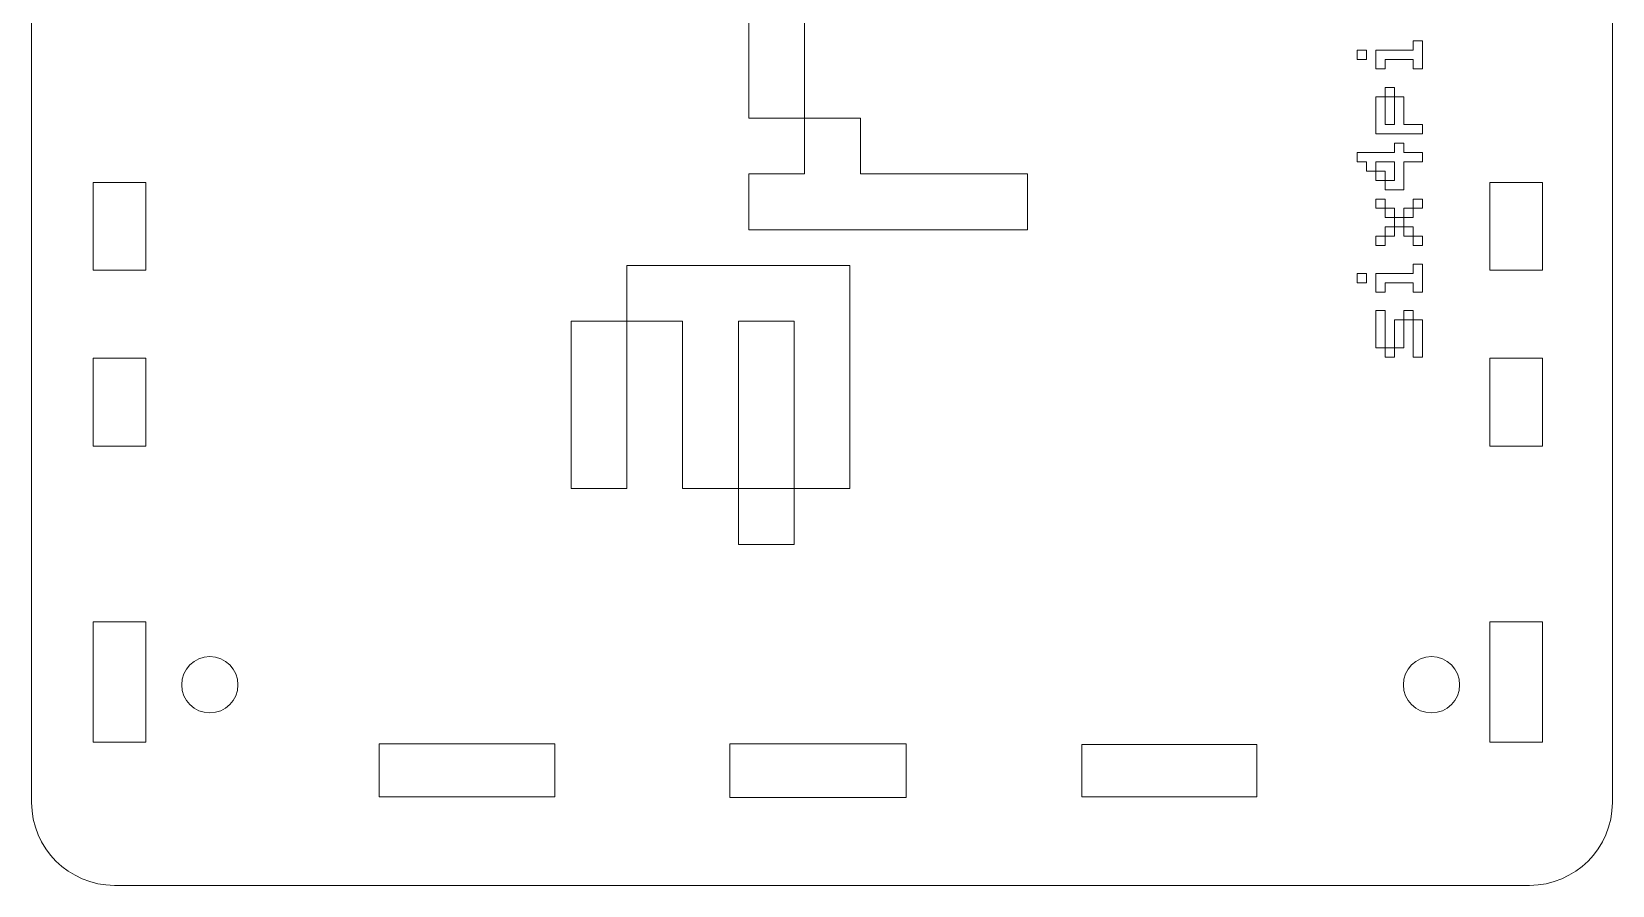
# Model space of a CAD drawing. Header units: centimetres. Extents: x -14.4 to 3.9, y -9.9 to 10.2.
# Drawn here: x -14.39 to -5.39, y -1.33 to 3.53 of the extents above; entities that cross this region are included whole.
import ezdxf

# ---------------------------------------------------------------- set-up
doc = ezdxf.new("R2010")
doc.units = ezdxf.units.CM
doc.header["$MEASUREMENT"] = 0
doc.layers.add('Layer 1', color=7, linetype='Continuous')

msp = doc.modelspace()

# ---------------------------------------------------------------- linework, layer by layer
at = {"layer": 'Layer 1', "color": 242, "lineweight": 20}
for points, knots in [([(-14.38907, -0.85867), (-14.38907, -0.85867), (-14.38907, 9.69855), (-14.38907, 9.69855), (-14.38907, 9.69855), (-14.38907, 9.95782), (-14.17696, 10.16994), (-13.91768, 10.16994), (-13.91768, 10.16994), (-13.91768, 10.16994), (-5.86047, 10.16994), (-5.86047, 10.16994), (-5.86047, 10.16994), (-5.60119, 10.16994), (-5.38907, 9.95782), (-5.38907, 9.69855), (-5.38907, 9.69855), (-5.38907, 9.69855), (-5.38907, -0.85867), (-5.38907, -0.85867), (-5.38907, -0.85867), (-5.38907, -1.11794), (-5.60119, -1.33006), (-5.86047, -1.33006), (-5.86047, -1.33006), (-5.86047, -1.33006), (-13.91768, -1.33006), (-13.91768, -1.33006), (-13.91768, -1.33006), (-14.17696, -1.33006), (-14.38907, -1.11794), (-14.38907, -0.85867)], [0, 0, 0, 0, 0.1111111, 0.1111111, 0.1111111, 0.1111111, 0.2222222, 0.2222222, 0.2222222, 0.2222222, 0.3333333, 0.3333333, 0.3333333, 0.3333333, 0.4444444, 0.4444444, 0.4444444, 0.4444444, 0.5555556, 0.5555556, 0.5555556, 0.5555556, 0.6666667, 0.6666667, 0.6666667, 0.6666667, 0.7777778, 0.7777778, 0.7777778, 0.7777778, 1, 1, 1, 1]), ([(-13.53447, -0.18866), (-13.53447, -0.10029), (-13.46283, -0.02866), (-13.37447, -0.02866), (-13.37447, -0.02866), (-13.28611, -0.02866), (-13.21447, -0.10029), (-13.21447, -0.18866), (-13.21447, -0.18866), (-13.21447, -0.27703), (-13.28611, -0.34866), (-13.37447, -0.34866), (-13.37447, -0.34866), (-13.46283, -0.34866), (-13.53447, -0.27703), (-13.53447, -0.18866)], [0, 0, 0, 0, 0.2, 0.2, 0.2, 0.2, 0.4, 0.4, 0.4, 0.4, 0.6, 0.6, 0.6, 0.6, 1, 1, 1, 1]), ([(-6.57907, -0.18866), (-6.57907, -0.10029), (-6.50743, -0.02866), (-6.41907, -0.02866), (-6.41907, -0.02866), (-6.33071, -0.02866), (-6.25907, -0.10029), (-6.25907, -0.18866), (-6.25907, -0.18866), (-6.25907, -0.27703), (-6.33071, -0.34866), (-6.41907, -0.34866), (-6.41907, -0.34866), (-6.50743, -0.34866), (-6.57907, -0.27703), (-6.57907, -0.18866)], [0, 0, 0, 0, 0.2, 0.2, 0.2, 0.2, 0.4, 0.4, 0.4, 0.4, 0.6, 0.6, 0.6, 0.6, 1, 1, 1, 1])]:
    msp.add_open_spline(points, degree=3, knots=knots, dxfattribs=at)
at = {"layer": 'Layer 1', "color": 250, "lineweight": 9}
for points, knots in [([(-9.98822, 3.03523), (-9.98822, 3.03523), (-10.30572, 3.03523), (-10.30572, 3.03523), (-10.30572, 3.03523), (-10.30572, 3.03523), (-10.30572, 3.67023), (-10.30572, 3.67023), (-10.30572, 3.67023), (-10.30572, 3.67023), (-9.98822, 3.67023), (-9.98822, 3.67023), (-9.98822, 3.67023), (-9.98822, 3.67023), (-9.98822, 3.03523), (-9.98822, 3.03523)], [0, 0, 0, 0, 0.2, 0.2, 0.2, 0.2, 0.4, 0.4, 0.4, 0.4, 0.6, 0.6, 0.6, 0.6, 1, 1, 1, 1]), ([(-6.7884, 3.36899), (-6.7884, 3.36899), (-6.84131, 3.36899), (-6.84131, 3.36899), (-6.84131, 3.36899), (-6.84131, 3.36899), (-6.84131, 3.42191), (-6.84131, 3.42191), (-6.84131, 3.42191), (-6.84131, 3.42191), (-6.7884, 3.42191), (-6.7884, 3.42191), (-6.7884, 3.42191), (-6.7884, 3.42191), (-6.7884, 3.36899), (-6.7884, 3.36899)], [0, 0, 0, 0, 0.2, 0.2, 0.2, 0.2, 0.4, 0.4, 0.4, 0.4, 0.6, 0.6, 0.6, 0.6, 1, 1, 1, 1]), ([(-6.4709, 3.31608), (-6.4709, 3.31608), (-6.52382, 3.31608), (-6.52382, 3.31608), (-6.52382, 3.31608), (-6.52382, 3.31608), (-6.52382, 3.36899), (-6.52382, 3.36899), (-6.52382, 3.36899), (-6.52382, 3.36899), (-6.68257, 3.36899), (-6.68257, 3.36899), (-6.68257, 3.36899), (-6.68257, 3.36899), (-6.68257, 3.31608), (-6.68257, 3.31608), (-6.68257, 3.31608), (-6.68257, 3.31608), (-6.73548, 3.31608), (-6.73548, 3.31608), (-6.73548, 3.31608), (-6.73548, 3.31608), (-6.73548, 3.42191), (-6.73548, 3.42191), (-6.73548, 3.42191), (-6.73548, 3.42191), (-6.52382, 3.42191), (-6.52382, 3.42191), (-6.52382, 3.42191), (-6.52382, 3.42191), (-6.52382, 3.47483), (-6.52382, 3.47483), (-6.52382, 3.47483), (-6.52382, 3.47483), (-6.4709, 3.47483), (-6.4709, 3.47483), (-6.4709, 3.47483), (-6.4709, 3.47483), (-6.4709, 3.31608), (-6.4709, 3.31608)], [0, 0, 0, 0, 0.0909091, 0.0909091, 0.0909091, 0.0909091, 0.1818182, 0.1818182, 0.1818182, 0.1818182, 0.2727273, 0.2727273, 0.2727273, 0.2727273, 0.3636364, 0.3636364, 0.3636364, 0.3636364, 0.4545455, 0.4545455, 0.4545455, 0.4545455, 0.5454545, 0.5454545, 0.5454545, 0.5454545, 0.6363636, 0.6363636, 0.6363636, 0.6363636, 0.7272727, 0.7272727, 0.7272727, 0.7272727, 0.8181818, 0.8181818, 0.8181818, 0.8181818, 1, 1, 1, 1]), ([(-6.4709, 2.94566), (-6.4709, 2.94566), (-6.73548, 2.94566), (-6.73548, 2.94566), (-6.73548, 2.94566), (-6.73548, 2.94566), (-6.73548, 3.15733), (-6.73548, 3.15733), (-6.73548, 3.15733), (-6.73548, 3.15733), (-6.68257, 3.15733), (-6.68257, 3.15733), (-6.68257, 3.15733), (-6.68257, 3.15733), (-6.68257, 2.99858), (-6.68257, 2.99858), (-6.68257, 2.99858), (-6.68257, 2.99858), (-6.62965, 2.99858), (-6.62965, 2.99858), (-6.62965, 2.99858), (-6.62965, 2.99858), (-6.62965, 3.15733), (-6.62965, 3.15733), (-6.62965, 3.15733), (-6.62965, 3.15733), (-6.57673, 3.15733), (-6.57673, 3.15733), (-6.57673, 3.15733), (-6.57673, 3.15733), (-6.57673, 2.99858), (-6.57673, 2.99858), (-6.57673, 2.99858), (-6.57673, 2.99858), (-6.4709, 2.99858), (-6.4709, 2.99858), (-6.4709, 2.99858), (-6.4709, 2.99858), (-6.4709, 2.94566), (-6.4709, 2.94566)], [0, 0, 0, 0, 0.0909091, 0.0909091, 0.0909091, 0.0909091, 0.1818182, 0.1818182, 0.1818182, 0.1818182, 0.2727273, 0.2727273, 0.2727273, 0.2727273, 0.3636364, 0.3636364, 0.3636364, 0.3636364, 0.4545455, 0.4545455, 0.4545455, 0.4545455, 0.5454545, 0.5454545, 0.5454545, 0.5454545, 0.6363636, 0.6363636, 0.6363636, 0.6363636, 0.7272727, 0.7272727, 0.7272727, 0.7272727, 0.8181818, 0.8181818, 0.8181818, 0.8181818, 1, 1, 1, 1]), ([(-6.62965, 3.15733), (-6.62965, 3.15733), (-6.68257, 3.15733), (-6.68257, 3.15733), (-6.68257, 3.15733), (-6.68257, 3.15733), (-6.68257, 3.21024), (-6.68257, 3.21024), (-6.68257, 3.21024), (-6.68257, 3.21024), (-6.62965, 3.21024), (-6.62965, 3.21024), (-6.62965, 3.21024), (-6.62965, 3.21024), (-6.62965, 3.15733), (-6.62965, 3.15733)], [0, 0, 0, 0, 0.2, 0.2, 0.2, 0.2, 0.4, 0.4, 0.4, 0.4, 0.6, 0.6, 0.6, 0.6, 1, 1, 1, 1]), ([(-8.71822, 2.40023), (-8.71822, 2.40023), (-10.30572, 2.40023), (-10.30572, 2.40023), (-10.30572, 2.40023), (-10.30572, 2.40023), (-10.30572, 2.71773), (-10.30572, 2.71773), (-10.30572, 2.71773), (-10.30572, 2.71773), (-9.98822, 2.71773), (-9.98822, 2.71773), (-9.98822, 2.71773), (-9.98822, 2.71773), (-9.98822, 3.03523), (-9.98822, 3.03523), (-9.98822, 3.03523), (-9.98822, 3.03523), (-9.67072, 3.03523), (-9.67072, 3.03523), (-9.67072, 3.03523), (-9.67072, 3.03523), (-9.67072, 2.71773), (-9.67072, 2.71773), (-9.67072, 2.71773), (-9.67072, 2.71773), (-8.71822, 2.71773), (-8.71822, 2.71773), (-8.71822, 2.71773), (-8.71822, 2.71773), (-8.71822, 2.40023), (-8.71822, 2.40023)], [0, 0, 0, 0, 0.1111111, 0.1111111, 0.1111111, 0.1111111, 0.2222222, 0.2222222, 0.2222222, 0.2222222, 0.3333333, 0.3333333, 0.3333333, 0.3333333, 0.4444444, 0.4444444, 0.4444444, 0.4444444, 0.5555556, 0.5555556, 0.5555556, 0.5555556, 0.6666667, 0.6666667, 0.6666667, 0.6666667, 0.7777778, 0.7777778, 0.7777778, 0.7777778, 1, 1, 1, 1]), ([(-6.4709, 2.78691), (-6.4709, 2.78691), (-6.57673, 2.78691), (-6.57673, 2.78691), (-6.57673, 2.78691), (-6.57673, 2.78691), (-6.57673, 2.62816), (-6.57673, 2.62816), (-6.57673, 2.62816), (-6.57673, 2.62816), (-6.68257, 2.62816), (-6.68257, 2.62816), (-6.68257, 2.62816), (-6.68257, 2.62816), (-6.68257, 2.68108), (-6.68257, 2.68108), (-6.68257, 2.68108), (-6.68257, 2.68108), (-6.62965, 2.68108), (-6.62965, 2.68108), (-6.62965, 2.68108), (-6.62965, 2.68108), (-6.62965, 2.78691), (-6.62965, 2.78691), (-6.62965, 2.78691), (-6.62965, 2.78691), (-6.73548, 2.78691), (-6.73548, 2.78691), (-6.73548, 2.78691), (-6.73548, 2.78691), (-6.73548, 2.73399), (-6.73548, 2.73399), (-6.73548, 2.73399), (-6.73548, 2.73399), (-6.7884, 2.73399), (-6.7884, 2.73399), (-6.7884, 2.73399), (-6.7884, 2.73399), (-6.7884, 2.78691), (-6.7884, 2.78691), (-6.7884, 2.78691), (-6.7884, 2.78691), (-6.84131, 2.78691), (-6.84131, 2.78691), (-6.84131, 2.78691), (-6.84131, 2.78691), (-6.84131, 2.83983), (-6.84131, 2.83983), (-6.84131, 2.83983), (-6.84131, 2.83983), (-6.62965, 2.83983), (-6.62965, 2.83983), (-6.62965, 2.83983), (-6.62965, 2.83983), (-6.62965, 2.89274), (-6.62965, 2.89274), (-6.62965, 2.89274), (-6.62965, 2.89274), (-6.57673, 2.89274), (-6.57673, 2.89274), (-6.57673, 2.89274), (-6.57673, 2.89274), (-6.57673, 2.83983), (-6.57673, 2.83983), (-6.57673, 2.83983), (-6.57673, 2.83983), (-6.4709, 2.83983), (-6.4709, 2.83983), (-6.4709, 2.83983), (-6.4709, 2.83983), (-6.4709, 2.78691), (-6.4709, 2.78691)], [0, 0, 0, 0, 0.0526316, 0.0526316, 0.0526316, 0.0526316, 0.1052632, 0.1052632, 0.1052632, 0.1052632, 0.1578947, 0.1578947, 0.1578947, 0.1578947, 0.2105263, 0.2105263, 0.2105263, 0.2105263, 0.2631579, 0.2631579, 0.2631579, 0.2631579, 0.3157895, 0.3157895, 0.3157895, 0.3157895, 0.3684211, 0.3684211, 0.3684211, 0.3684211, 0.4210526, 0.4210526, 0.4210526, 0.4210526, 0.4736842, 0.4736842, 0.4736842, 0.4736842, 0.5263158, 0.5263158, 0.5263158, 0.5263158, 0.5789474, 0.5789474, 0.5789474, 0.5789474, 0.6315789, 0.6315789, 0.6315789, 0.6315789, 0.6842105, 0.6842105, 0.6842105, 0.6842105, 0.7368421, 0.7368421, 0.7368421, 0.7368421, 0.7894737, 0.7894737, 0.7894737, 0.7894737, 0.8421053, 0.8421053, 0.8421053, 0.8421053, 0.8947368, 0.8947368, 0.8947368, 0.8947368, 1, 1, 1, 1]), ([(-6.68257, 2.68108), (-6.68257, 2.68108), (-6.73548, 2.68108), (-6.73548, 2.68108), (-6.73548, 2.68108), (-6.73548, 2.68108), (-6.73548, 2.73399), (-6.73548, 2.73399), (-6.73548, 2.73399), (-6.73548, 2.73399), (-6.68257, 2.73399), (-6.68257, 2.73399), (-6.68257, 2.73399), (-6.68257, 2.73399), (-6.68257, 2.68108), (-6.68257, 2.68108)], [0, 0, 0, 0, 0.2, 0.2, 0.2, 0.2, 0.4, 0.4, 0.4, 0.4, 0.6, 0.6, 0.6, 0.6, 1, 1, 1, 1]), ([(-6.68257, 2.52233), (-6.68257, 2.52233), (-6.73548, 2.52233), (-6.73548, 2.52233), (-6.73548, 2.52233), (-6.73548, 2.52233), (-6.73548, 2.57524), (-6.73548, 2.57524), (-6.73548, 2.57524), (-6.73548, 2.57524), (-6.68257, 2.57524), (-6.68257, 2.57524), (-6.68257, 2.57524), (-6.68257, 2.57524), (-6.68257, 2.52233), (-6.68257, 2.52233)], [0, 0, 0, 0, 0.2, 0.2, 0.2, 0.2, 0.4, 0.4, 0.4, 0.4, 0.6, 0.6, 0.6, 0.6, 1, 1, 1, 1]), ([(-6.62965, 2.46941), (-6.62965, 2.46941), (-6.68257, 2.46941), (-6.68257, 2.46941), (-6.68257, 2.46941), (-6.68257, 2.46941), (-6.68257, 2.52233), (-6.68257, 2.52233), (-6.68257, 2.52233), (-6.68257, 2.52233), (-6.62965, 2.52233), (-6.62965, 2.52233), (-6.62965, 2.52233), (-6.62965, 2.52233), (-6.62965, 2.46941), (-6.62965, 2.46941)], [0, 0, 0, 0, 0.2, 0.2, 0.2, 0.2, 0.4, 0.4, 0.4, 0.4, 0.6, 0.6, 0.6, 0.6, 1, 1, 1, 1]), ([(-6.52382, 2.46941), (-6.52382, 2.46941), (-6.57673, 2.46941), (-6.57673, 2.46941), (-6.57673, 2.46941), (-6.57673, 2.46941), (-6.57673, 2.52233), (-6.57673, 2.52233), (-6.57673, 2.52233), (-6.57673, 2.52233), (-6.52382, 2.52233), (-6.52382, 2.52233), (-6.52382, 2.52233), (-6.52382, 2.52233), (-6.52382, 2.46941), (-6.52382, 2.46941)], [0, 0, 0, 0, 0.2, 0.2, 0.2, 0.2, 0.4, 0.4, 0.4, 0.4, 0.6, 0.6, 0.6, 0.6, 1, 1, 1, 1]), ([(-6.4709, 2.52233), (-6.4709, 2.52233), (-6.52382, 2.52233), (-6.52382, 2.52233), (-6.52382, 2.52233), (-6.52382, 2.52233), (-6.52382, 2.57524), (-6.52382, 2.57524), (-6.52382, 2.57524), (-6.52382, 2.57524), (-6.4709, 2.57524), (-6.4709, 2.57524), (-6.4709, 2.57524), (-6.4709, 2.57524), (-6.4709, 2.52233), (-6.4709, 2.52233)], [0, 0, 0, 0, 0.2, 0.2, 0.2, 0.2, 0.4, 0.4, 0.4, 0.4, 0.6, 0.6, 0.6, 0.6, 1, 1, 1, 1]), ([(-6.57673, 2.41649), (-6.57673, 2.41649), (-6.62965, 2.41649), (-6.62965, 2.41649), (-6.62965, 2.41649), (-6.62965, 2.41649), (-6.62965, 2.46941), (-6.62965, 2.46941), (-6.62965, 2.46941), (-6.62965, 2.46941), (-6.57673, 2.46941), (-6.57673, 2.46941), (-6.57673, 2.46941), (-6.57673, 2.46941), (-6.57673, 2.41649), (-6.57673, 2.41649)], [0, 0, 0, 0, 0.2, 0.2, 0.2, 0.2, 0.4, 0.4, 0.4, 0.4, 0.6, 0.6, 0.6, 0.6, 1, 1, 1, 1]), ([(-6.68257, 2.31066), (-6.68257, 2.31066), (-6.73548, 2.31066), (-6.73548, 2.31066), (-6.73548, 2.31066), (-6.73548, 2.31066), (-6.73548, 2.36358), (-6.73548, 2.36358), (-6.73548, 2.36358), (-6.73548, 2.36358), (-6.68257, 2.36358), (-6.68257, 2.36358), (-6.68257, 2.36358), (-6.68257, 2.36358), (-6.68257, 2.31066), (-6.68257, 2.31066)], [0, 0, 0, 0, 0.2, 0.2, 0.2, 0.2, 0.4, 0.4, 0.4, 0.4, 0.6, 0.6, 0.6, 0.6, 1, 1, 1, 1]), ([(-6.62965, 2.36358), (-6.62965, 2.36358), (-6.68257, 2.36358), (-6.68257, 2.36358), (-6.68257, 2.36358), (-6.68257, 2.36358), (-6.68257, 2.41649), (-6.68257, 2.41649), (-6.68257, 2.41649), (-6.68257, 2.41649), (-6.62965, 2.41649), (-6.62965, 2.41649), (-6.62965, 2.41649), (-6.62965, 2.41649), (-6.62965, 2.36358), (-6.62965, 2.36358)], [0, 0, 0, 0, 0.2, 0.2, 0.2, 0.2, 0.4, 0.4, 0.4, 0.4, 0.6, 0.6, 0.6, 0.6, 1, 1, 1, 1]), ([(-6.52382, 2.36358), (-6.52382, 2.36358), (-6.57673, 2.36358), (-6.57673, 2.36358), (-6.57673, 2.36358), (-6.57673, 2.36358), (-6.57673, 2.41649), (-6.57673, 2.41649), (-6.57673, 2.41649), (-6.57673, 2.41649), (-6.52382, 2.41649), (-6.52382, 2.41649), (-6.52382, 2.41649), (-6.52382, 2.41649), (-6.52382, 2.36358), (-6.52382, 2.36358)], [0, 0, 0, 0, 0.2, 0.2, 0.2, 0.2, 0.4, 0.4, 0.4, 0.4, 0.6, 0.6, 0.6, 0.6, 1, 1, 1, 1]), ([(-6.4709, 2.31066), (-6.4709, 2.31066), (-6.52382, 2.31066), (-6.52382, 2.31066), (-6.52382, 2.31066), (-6.52382, 2.31066), (-6.52382, 2.36358), (-6.52382, 2.36358), (-6.52382, 2.36358), (-6.52382, 2.36358), (-6.4709, 2.36358), (-6.4709, 2.36358), (-6.4709, 2.36358), (-6.4709, 2.36358), (-6.4709, 2.31066), (-6.4709, 2.31066)], [0, 0, 0, 0, 0.2, 0.2, 0.2, 0.2, 0.4, 0.4, 0.4, 0.4, 0.6, 0.6, 0.6, 0.6, 1, 1, 1, 1]), ([(-9.73032, 0.92744), (-9.73032, 0.92744), (-10.04782, 0.92744), (-10.04782, 0.92744), (-10.04782, 0.92744), (-10.04782, 0.92744), (-10.04782, 1.87994), (-10.04782, 1.87994), (-10.04782, 1.87994), (-10.04782, 1.87994), (-10.36532, 1.87994), (-10.36532, 1.87994), (-10.36532, 1.87994), (-10.36532, 1.87994), (-10.36532, 0.92744), (-10.36532, 0.92744), (-10.36532, 0.92744), (-10.36532, 0.92744), (-10.68282, 0.92744), (-10.68282, 0.92744), (-10.68282, 0.92744), (-10.68282, 0.92744), (-10.68282, 1.87994), (-10.68282, 1.87994), (-10.68282, 1.87994), (-10.68282, 1.87994), (-11.00032, 1.87994), (-11.00032, 1.87994), (-11.00032, 1.87994), (-11.00032, 1.87994), (-11.00032, 2.19744), (-11.00032, 2.19744), (-11.00032, 2.19744), (-11.00032, 2.19744), (-9.73032, 2.19744), (-9.73032, 2.19744), (-9.73032, 2.19744), (-9.73032, 2.19744), (-9.73032, 0.92744), (-9.73032, 0.92744)], [0, 0, 0, 0, 0.0909091, 0.0909091, 0.0909091, 0.0909091, 0.1818182, 0.1818182, 0.1818182, 0.1818182, 0.2727273, 0.2727273, 0.2727273, 0.2727273, 0.3636364, 0.3636364, 0.3636364, 0.3636364, 0.4545455, 0.4545455, 0.4545455, 0.4545455, 0.5454545, 0.5454545, 0.5454545, 0.5454545, 0.6363636, 0.6363636, 0.6363636, 0.6363636, 0.7272727, 0.7272727, 0.7272727, 0.7272727, 0.8181818, 0.8181818, 0.8181818, 0.8181818, 1, 1, 1, 1]), ([(-6.4709, 2.04608), (-6.4709, 2.04608), (-6.52382, 2.04608), (-6.52382, 2.04608), (-6.52382, 2.04608), (-6.52382, 2.04608), (-6.52382, 2.09899), (-6.52382, 2.09899), (-6.52382, 2.09899), (-6.52382, 2.09899), (-6.68257, 2.09899), (-6.68257, 2.09899), (-6.68257, 2.09899), (-6.68257, 2.09899), (-6.68257, 2.04608), (-6.68257, 2.04608), (-6.68257, 2.04608), (-6.68257, 2.04608), (-6.73548, 2.04608), (-6.73548, 2.04608), (-6.73548, 2.04608), (-6.73548, 2.04608), (-6.73548, 2.15191), (-6.73548, 2.15191), (-6.73548, 2.15191), (-6.73548, 2.15191), (-6.52382, 2.15191), (-6.52382, 2.15191), (-6.52382, 2.15191), (-6.52382, 2.15191), (-6.52382, 2.20483), (-6.52382, 2.20483), (-6.52382, 2.20483), (-6.52382, 2.20483), (-6.4709, 2.20483), (-6.4709, 2.20483), (-6.4709, 2.20483), (-6.4709, 2.20483), (-6.4709, 2.04608), (-6.4709, 2.04608)], [0, 0, 0, 0, 0.0909091, 0.0909091, 0.0909091, 0.0909091, 0.1818182, 0.1818182, 0.1818182, 0.1818182, 0.2727273, 0.2727273, 0.2727273, 0.2727273, 0.3636364, 0.3636364, 0.3636364, 0.3636364, 0.4545455, 0.4545455, 0.4545455, 0.4545455, 0.5454545, 0.5454545, 0.5454545, 0.5454545, 0.6363636, 0.6363636, 0.6363636, 0.6363636, 0.7272727, 0.7272727, 0.7272727, 0.7272727, 0.8181818, 0.8181818, 0.8181818, 0.8181818, 1, 1, 1, 1]), ([(-6.7884, 2.09899), (-6.7884, 2.09899), (-6.84131, 2.09899), (-6.84131, 2.09899), (-6.84131, 2.09899), (-6.84131, 2.09899), (-6.84131, 2.15191), (-6.84131, 2.15191), (-6.84131, 2.15191), (-6.84131, 2.15191), (-6.7884, 2.15191), (-6.7884, 2.15191), (-6.7884, 2.15191), (-6.7884, 2.15191), (-6.7884, 2.09899), (-6.7884, 2.09899)], [0, 0, 0, 0, 0.2, 0.2, 0.2, 0.2, 0.4, 0.4, 0.4, 0.4, 0.6, 0.6, 0.6, 0.6, 1, 1, 1, 1]), ([(-6.68257, 1.72858), (-6.68257, 1.72858), (-6.73548, 1.72858), (-6.73548, 1.72858), (-6.73548, 1.72858), (-6.73548, 1.72858), (-6.73548, 1.94024), (-6.73548, 1.94024), (-6.73548, 1.94024), (-6.73548, 1.94024), (-6.68257, 1.94024), (-6.68257, 1.94024), (-6.68257, 1.94024), (-6.68257, 1.94024), (-6.68257, 1.72858), (-6.68257, 1.72858)], [0, 0, 0, 0, 0.2, 0.2, 0.2, 0.2, 0.4, 0.4, 0.4, 0.4, 0.6, 0.6, 0.6, 0.6, 1, 1, 1, 1]), ([(-6.52382, 1.88733), (-6.52382, 1.88733), (-6.57673, 1.88733), (-6.57673, 1.88733), (-6.57673, 1.88733), (-6.57673, 1.88733), (-6.57673, 1.94024), (-6.57673, 1.94024), (-6.57673, 1.94024), (-6.57673, 1.94024), (-6.52382, 1.94024), (-6.52382, 1.94024), (-6.52382, 1.94024), (-6.52382, 1.94024), (-6.52382, 1.88733), (-6.52382, 1.88733)], [0, 0, 0, 0, 0.2, 0.2, 0.2, 0.2, 0.4, 0.4, 0.4, 0.4, 0.6, 0.6, 0.6, 0.6, 1, 1, 1, 1]), ([(-11.00032, 0.92744), (-11.00032, 0.92744), (-11.31782, 0.92744), (-11.31782, 0.92744), (-11.31782, 0.92744), (-11.31782, 0.92744), (-11.31782, 1.87994), (-11.31782, 1.87994), (-11.31782, 1.87994), (-11.31782, 1.87994), (-11.00032, 1.87994), (-11.00032, 1.87994), (-11.00032, 1.87994), (-11.00032, 1.87994), (-11.00032, 0.92744), (-11.00032, 0.92744)], [0, 0, 0, 0, 0.2, 0.2, 0.2, 0.2, 0.4, 0.4, 0.4, 0.4, 0.6, 0.6, 0.6, 0.6, 1, 1, 1, 1]), ([(-6.57673, 1.72858), (-6.57673, 1.72858), (-6.62965, 1.72858), (-6.62965, 1.72858), (-6.62965, 1.72858), (-6.62965, 1.72858), (-6.62965, 1.88733), (-6.62965, 1.88733), (-6.62965, 1.88733), (-6.62965, 1.88733), (-6.57673, 1.88733), (-6.57673, 1.88733), (-6.57673, 1.88733), (-6.57673, 1.88733), (-6.57673, 1.72858), (-6.57673, 1.72858)], [0, 0, 0, 0, 0.2, 0.2, 0.2, 0.2, 0.4, 0.4, 0.4, 0.4, 0.6, 0.6, 0.6, 0.6, 1, 1, 1, 1]), ([(-6.4709, 1.67566), (-6.4709, 1.67566), (-6.52382, 1.67566), (-6.52382, 1.67566), (-6.52382, 1.67566), (-6.52382, 1.67566), (-6.52382, 1.88733), (-6.52382, 1.88733), (-6.52382, 1.88733), (-6.52382, 1.88733), (-6.4709, 1.88733), (-6.4709, 1.88733), (-6.4709, 1.88733), (-6.4709, 1.88733), (-6.4709, 1.67566), (-6.4709, 1.67566)], [0, 0, 0, 0, 0.2, 0.2, 0.2, 0.2, 0.4, 0.4, 0.4, 0.4, 0.6, 0.6, 0.6, 0.6, 1, 1, 1, 1]), ([(-6.62965, 1.67566), (-6.62965, 1.67566), (-6.68257, 1.67566), (-6.68257, 1.67566), (-6.68257, 1.67566), (-6.68257, 1.67566), (-6.68257, 1.72858), (-6.68257, 1.72858), (-6.68257, 1.72858), (-6.68257, 1.72858), (-6.62965, 1.72858), (-6.62965, 1.72858), (-6.62965, 1.72858), (-6.62965, 1.72858), (-6.62965, 1.67566), (-6.62965, 1.67566)], [0, 0, 0, 0, 0.2, 0.2, 0.2, 0.2, 0.4, 0.4, 0.4, 0.4, 0.6, 0.6, 0.6, 0.6, 1, 1, 1, 1]), ([(-10.04782, 0.60994), (-10.04782, 0.60994), (-10.36532, 0.60994), (-10.36532, 0.60994), (-10.36532, 0.60994), (-10.36532, 0.60994), (-10.36532, 0.92744), (-10.36532, 0.92744), (-10.36532, 0.92744), (-10.36532, 0.92744), (-10.04782, 0.92744), (-10.04782, 0.92744), (-10.04782, 0.92744), (-10.04782, 0.92744), (-10.04782, 0.60994), (-10.04782, 0.60994)], [0, 0, 0, 0, 0.2, 0.2, 0.2, 0.2, 0.4, 0.4, 0.4, 0.4, 0.6, 0.6, 0.6, 0.6, 1, 1, 1, 1])]:
    msp.add_open_spline(points, degree=3, knots=knots, dxfattribs=at)
at = {"layer": 'Layer 1', "color": 242, "lineweight": 9}
for points in [[(-14.03906, 2.16994), (-14.03906, 2.16994), (-14.03906, 2.66994), (-14.03906, 2.66994), (-14.03906, 2.66994), (-14.03906, 2.66994), (-13.73906, 2.66994), (-13.73906, 2.66994), (-13.73906, 2.66994), (-13.73906, 2.66994), (-13.73906, 2.16994), (-13.73906, 2.16994), (-13.73906, 2.16994), (-13.73906, 2.16994), (-14.03906, 2.16994), (-14.03906, 2.16994)], [(-6.08716, 2.16994), (-6.08716, 2.16994), (-6.08716, 2.66994), (-6.08716, 2.66994), (-6.08716, 2.66994), (-6.08716, 2.66994), (-5.78716, 2.66994), (-5.78716, 2.66994), (-5.78716, 2.66994), (-5.78716, 2.66994), (-5.78716, 2.16994), (-5.78716, 2.16994), (-5.78716, 2.16994), (-5.78716, 2.16994), (-6.08716, 2.16994), (-6.08716, 2.16994)], [(-14.03906, 1.16994), (-14.03906, 1.16994), (-14.03906, 1.66994), (-14.03906, 1.66994), (-14.03906, 1.66994), (-14.03906, 1.66994), (-13.73906, 1.66994), (-13.73906, 1.66994), (-13.73906, 1.66994), (-13.73906, 1.66994), (-13.73906, 1.16994), (-13.73906, 1.16994), (-13.73906, 1.16994), (-13.73906, 1.16994), (-14.03906, 1.16994), (-14.03906, 1.16994)], [(-6.08716, 1.16994), (-6.08716, 1.16994), (-6.08716, 1.66994), (-6.08716, 1.66994), (-6.08716, 1.66994), (-6.08716, 1.66994), (-5.78716, 1.66994), (-5.78716, 1.66994), (-5.78716, 1.66994), (-5.78716, 1.66994), (-5.78716, 1.16994), (-5.78716, 1.16994), (-5.78716, 1.16994), (-5.78716, 1.16994), (-6.08716, 1.16994), (-6.08716, 1.16994)], [(-14.03908, -0.51571), (-14.03908, -0.51571), (-14.03908, 0.16994), (-14.03908, 0.16994), (-14.03908, 0.16994), (-14.03908, 0.16994), (-13.73906, 0.16994), (-13.73906, 0.16994), (-13.73906, 0.16994), (-13.73906, 0.16994), (-13.73906, -0.51571), (-13.73906, -0.51571), (-13.73906, -0.51571), (-13.73906, -0.51571), (-14.03908, -0.51571), (-14.03908, -0.51571)], [(-6.08718, -0.51571), (-6.08718, -0.51571), (-6.08718, 0.16994), (-6.08718, 0.16994), (-6.08718, 0.16994), (-6.08718, 0.16994), (-5.78716, 0.16994), (-5.78716, 0.16994), (-5.78716, 0.16994), (-5.78716, 0.16994), (-5.78716, -0.51571), (-5.78716, -0.51571), (-5.78716, -0.51571), (-5.78716, -0.51571), (-6.08718, -0.51571), (-6.08718, -0.51571)], [(-12.41028, -0.82566), (-12.41028, -0.82566), (-12.41028, -0.52566), (-12.41028, -0.52566), (-12.41028, -0.52566), (-12.41028, -0.52566), (-11.41028, -0.52566), (-11.41028, -0.52566), (-11.41028, -0.52566), (-11.41028, -0.52566), (-11.41028, -0.82566), (-11.41028, -0.82566), (-11.41028, -0.82566), (-11.41028, -0.82566), (-12.41028, -0.82566), (-12.41028, -0.82566)], [(-10.41405, -0.82943), (-10.41405, -0.82943), (-10.41405, -0.52566), (-10.41405, -0.52566), (-10.41405, -0.52566), (-10.41405, -0.52566), (-9.41028, -0.52566), (-9.41028, -0.52566), (-9.41028, -0.52566), (-9.41028, -0.52566), (-9.41028, -0.82943), (-9.41028, -0.82943), (-9.41028, -0.82943), (-9.41028, -0.82943), (-10.41405, -0.82943), (-10.41405, -0.82943)], [(-8.41028, -0.82566), (-8.41028, -0.82566), (-8.41028, -0.52943), (-8.41028, -0.52943), (-8.41028, -0.52943), (-8.41028, -0.52943), (-7.41405, -0.52943), (-7.41405, -0.52943), (-7.41405, -0.52943), (-7.41405, -0.52943), (-7.41405, -0.82566), (-7.41405, -0.82566), (-7.41405, -0.82566), (-7.41405, -0.82566), (-8.41028, -0.82566), (-8.41028, -0.82566)]]:
    msp.add_open_spline(points, degree=3, knots=[0, 0, 0, 0, 0.2, 0.2, 0.2, 0.2, 0.4, 0.4, 0.4, 0.4, 0.6, 0.6, 0.6, 0.6, 1, 1, 1, 1], dxfattribs=at)

doc.saveas('drawing.dxf')
